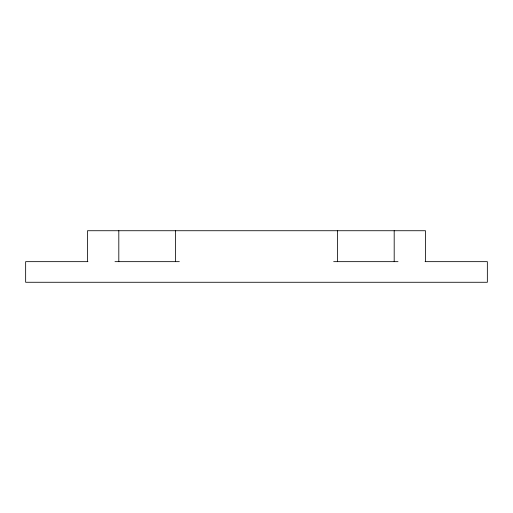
<?xml version="1.0" encoding="UTF-8"?>
<svg xmlns="http://www.w3.org/2000/svg" width="513" height="513" viewBox="0 0 513 513"><rect width="100%" height="100%" fill="white"/><g stroke="black" fill="none" stroke-linecap="round" stroke-linejoin="round"><path stroke-width="0.77" d="M87.928 261.656L25.65 261.656L25.65 282.272L487.35 282.272L487.35 261.656L425.072 261.656M114.989 261.656L179.326 261.656M333.668 261.656L398.011 261.656M425.495 261.656L425.495 230.728L87.505 230.728L87.505 261.656M394.189 230.728L394.189 261.656M337.49 230.728L337.49 261.656M175.51 230.728L175.51 261.656M118.811 230.728L118.811 261.656"/></g></svg>
